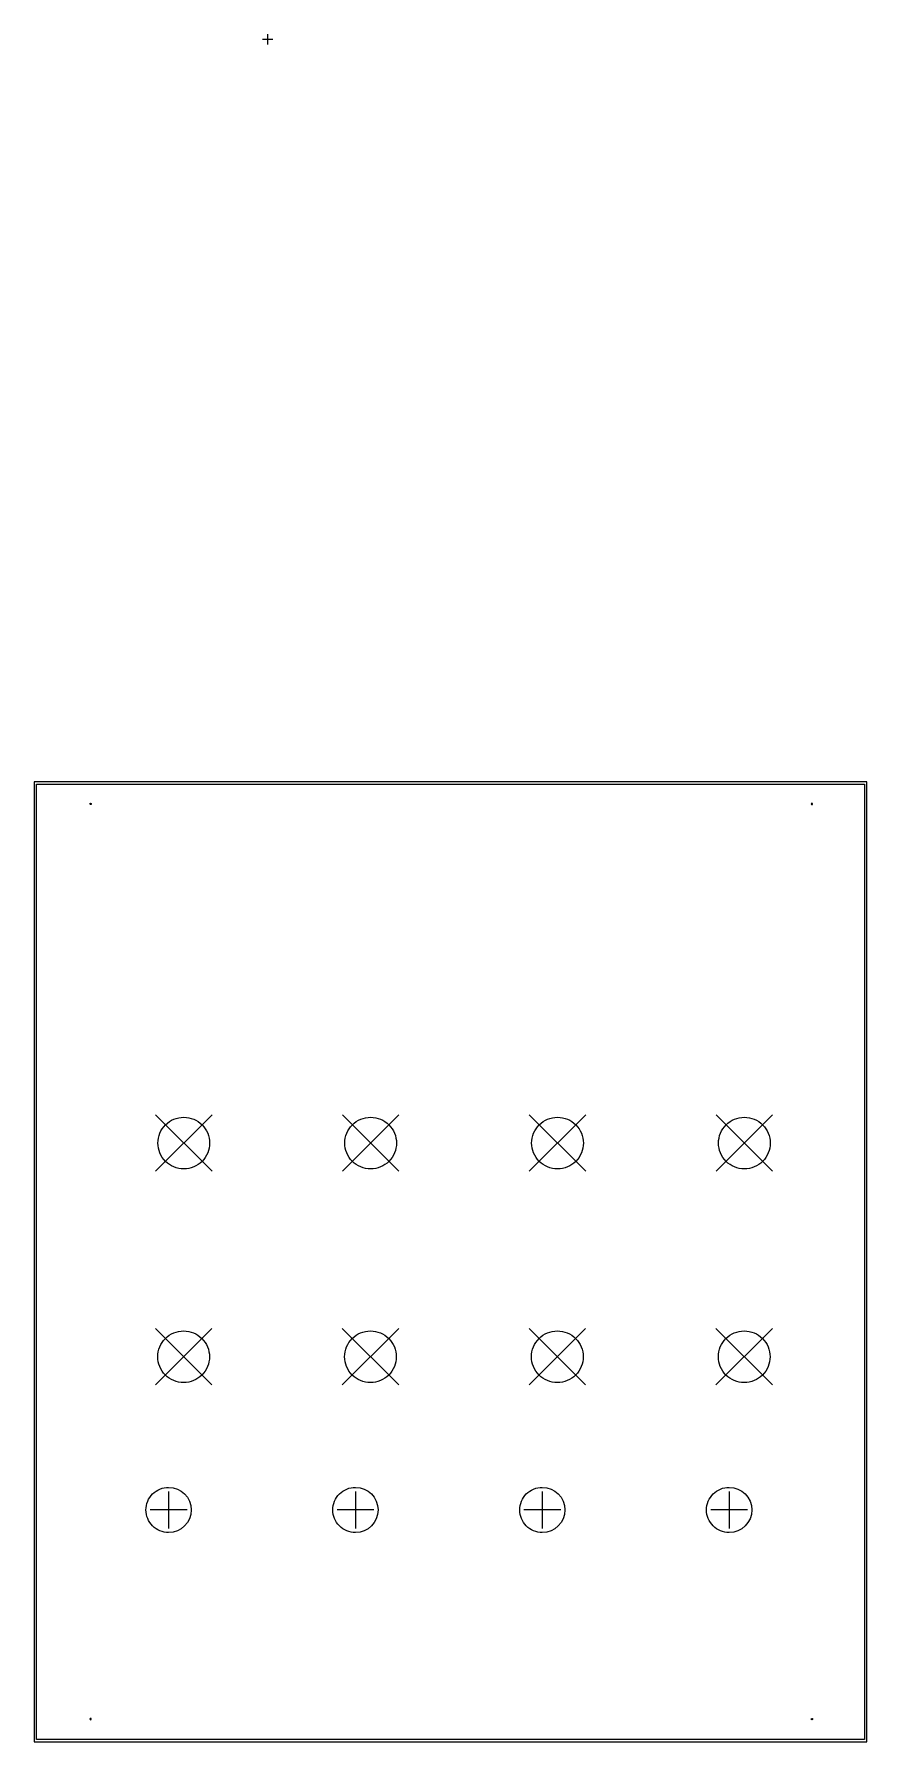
# Model space of a CAD drawing. Extents: x 0 to 111, y 0 to 229.
import ezdxf

# ---------------------------------------------------------------- set-up
doc = ezdxf.new("R2010")
doc.units = 0
doc.layers.add('Layer_1', color=7, linetype='CONTINUOUS')

msp = doc.modelspace()

# ---------------------------------------------------------------- linework, layer by layer
at = {"layer": 'Layer_1', "color": 7}
for p, q in [((31.237143, 228.587959), (31.237143, 227.18315)), ((31.939546, 227.885556), (30.534737, 227.885556)), ((0, 128.500103), (0, 128.35293)), ((111.400057, 128.500103), (0, 128.500103)), ((0, 128.500103), (0, 128.500103)), ((0, 128.35293), (0, 0.000255)), ((0.293798, 128.206307), (111.106258, 128.206307)), ((0.293798, 0.293484), (0.293798, 128.206307)), ((0.293798, 128.206307), (0.293798, 128.206307)), ((111.106258, 128.206307), (111.106258, 0.293484)), ((111.400057, 0.000255), (111.400057, 128.500103)), ((7.549996, 125.646464), (7.549996, 125.646464)), ((7.549996, 125.553858), (7.549996, 125.553858)), ((104.050152, 125.646464), (104.050152, 125.646464)), ((104.050152, 125.553858), (104.050152, 125.553858)), ((16.239583, 83.926924), (23.794404, 76.372103)), ((23.794404, 83.926924), (16.239583, 76.372103)), ((22.462517, 82.595038), (22.462517, 82.595038)), ((41.239587, 83.926924), (48.794408, 76.372103)), ((48.794408, 83.926924), (41.239587, 76.372103)), ((47.46252, 82.595038), (47.46252, 82.595038)), ((66.23959, 83.926924), (73.794411, 76.372103)), ((73.794411, 83.926924), (66.23959, 76.372103)), ((72.462524, 82.595038), (72.462524, 82.595038)), ((91.239594, 83.926924), (98.794415, 76.372103)), ((98.794415, 83.926924), (91.239594, 76.372103)), ((97.462527, 82.595038), (97.462527, 82.595038)), ((16.216511, 55.323527), (23.771332, 47.768706)), ((23.771332, 55.323527), (16.216511, 47.768706)), ((41.216515, 55.323527), (48.771336, 47.768706)), ((48.771336, 55.323527), (41.216515, 47.768706)), ((66.216519, 55.323527), (73.771339, 47.768706)), ((73.771339, 55.323527), (66.216519, 47.768706)), ((91.216522, 55.323527), (98.771343, 47.768706)), ((98.771343, 55.323527), (91.216522, 47.768706)), ((22.439445, 53.991641), (22.439445, 53.991641)), ((47.439449, 53.991641), (47.439449, 53.991641)), ((72.439452, 53.991641), (72.439452, 53.991641)), ((97.439456, 53.991641), (97.439456, 53.991641)), ((17.984936, 33.509349), (17.984936, 28.57046)), ((42.984939, 33.509349), (42.984939, 28.57046)), ((67.984943, 33.509349), (67.984943, 28.57046)), ((92.984947, 33.509349), (92.984947, 28.57046)), ((20.45438, 31.039905), (15.515491, 31.039905)), ((21.012904, 31.039905), (21.012904, 31.039905)), ((45.454384, 31.039905), (40.515495, 31.039905)), ((46.012907, 31.039905), (46.012907, 31.039905)), ((70.454387, 31.039905), (65.515498, 31.039905)), ((71.012911, 31.039905), (71.012911, 31.039905)), ((95.454391, 31.039905), (90.515502, 31.039905)), ((96.012914, 31.039905), (96.012914, 31.039905)), ((7.549996, 3.146045), (7.549996, 3.146045)), ((7.549996, 3.053984), (7.549996, 3.053984)), ((104.050152, 3.146045), (104.050152, 3.146045)), ((104.050152, 3.053984), (104.050152, 3.053984)), ((0, 0.000255), (111.400057, 0.000255)), ((111.106258, 0.293484), (0.293798, 0.293484))]:
    msp.add_line(p, q, dxfattribs=at)
for points in [[(7.453533, 125.55), (7.453533, 125.602567), (7.497429, 125.646464), (7.549996, 125.646464)], [(7.549996, 125.453536), (7.497429, 125.453536), (7.453533, 125.497433), (7.453533, 125.55)], [(7.549996, 125.553858), (7.548528, 125.553858), (7.546138, 125.5516), (7.546138, 125.549992)], [(7.546138, 125.549992), (7.546138, 125.54858), (7.548508, 125.546125), (7.549996, 125.546125)], [(7.549996, 125.646464), (7.602563, 125.646464), (7.646458, 125.602567), (7.646458, 125.55)], [(7.553854, 125.549992), (7.553854, 125.551403), (7.551483, 125.553858), (7.549996, 125.553858)], [(7.646458, 125.55), (7.646458, 125.497433), (7.602563, 125.453536), (7.549996, 125.453536)], [(7.549996, 125.546125), (7.551463, 125.546125), (7.553854, 125.548383), (7.553854, 125.549992)], [(104.050152, 125.646464), (103.997585, 125.646464), (103.953688, 125.602567), (103.953688, 125.55)], [(103.953688, 125.55), (103.953688, 125.497433), (103.997585, 125.453536), (104.050152, 125.453536)], [(104.046285, 125.549992), (104.046285, 125.551403), (104.048543, 125.553858), (104.050152, 125.553858)], [(104.050152, 125.546125), (104.048741, 125.546125), (104.046285, 125.548383), (104.046285, 125.549992)], [(104.146062, 125.55), (104.146062, 125.602567), (104.102718, 125.646464), (104.050152, 125.646464)], [(104.050152, 125.553858), (104.051563, 125.553858), (104.054018, 125.5516), (104.054018, 125.549992)], [(104.050152, 125.453536), (104.102718, 125.453536), (104.146062, 125.497433), (104.146062, 125.55)], [(104.054018, 125.549992), (104.054018, 125.54858), (104.05176, 125.546125), (104.050152, 125.546125)], [(16.558501, 80.149514), (16.558501, 81.066764), (16.922877, 81.946445), (17.57147, 82.595038)], [(17.57147, 82.595038), (18.220063, 83.243631), (19.099744, 83.608007), (20.016993, 83.608007)], [(20.016993, 83.608007), (20.934242, 83.608007), (21.813924, 83.243631), (22.462517, 82.595038)], [(22.462517, 82.595038), (23.11111, 81.946445), (23.475485, 81.066764), (23.475485, 80.149514)], [(41.558505, 80.149514), (41.558505, 81.066764), (41.92288, 81.946445), (42.571474, 82.595038)], [(42.571474, 82.595038), (43.220067, 83.243631), (44.099748, 83.608007), (45.016997, 83.608007)], [(45.016997, 83.608007), (45.934246, 83.608007), (46.813927, 83.243631), (47.46252, 82.595038)], [(47.46252, 82.595038), (48.111113, 81.946445), (48.475489, 81.066764), (48.475489, 80.149514)], [(66.558508, 80.149514), (66.558508, 81.066764), (66.922884, 81.946445), (67.571477, 82.595038)], [(67.571477, 82.595038), (68.22007, 83.243631), (69.099751, 83.608007), (70.017001, 83.608007)], [(70.017001, 83.608007), (70.93425, 83.608007), (71.813931, 83.243631), (72.462524, 82.595038)], [(72.462524, 82.595038), (73.111117, 81.946445), (73.475493, 81.066764), (73.475493, 80.149514)], [(91.558512, 80.149514), (91.558512, 81.066764), (91.922888, 81.946445), (92.571481, 82.595038)], [(92.571481, 82.595038), (93.220074, 83.243631), (94.099755, 83.608007), (95.017004, 83.608007)], [(95.017004, 83.608007), (95.934253, 83.608007), (96.813934, 83.243631), (97.462527, 82.595038)], [(97.462527, 82.595038), (98.111121, 81.946445), (98.475496, 81.066764), (98.475496, 80.149514)], [(17.57147, 77.703991), (16.922877, 78.352584), (16.558501, 79.232265), (16.558501, 80.149514)], [(23.475485, 80.149514), (23.475485, 79.232265), (23.11111, 78.352584), (22.462516, 77.703991)], [(42.571474, 77.703991), (41.92288, 78.352584), (41.558505, 79.232265), (41.558505, 80.149514)], [(48.475489, 80.149514), (48.475489, 79.232265), (48.111113, 78.352584), (47.46252, 77.703991)], [(67.571477, 77.703991), (66.922884, 78.352584), (66.558508, 79.232265), (66.558508, 80.149514)], [(73.475493, 80.149514), (73.475493, 79.232265), (73.111117, 78.352584), (72.462524, 77.703991)], [(92.571481, 77.703991), (91.922888, 78.352584), (91.558512, 79.232265), (91.558512, 80.149514)], [(98.475496, 80.149514), (98.475496, 79.232265), (98.11112, 78.352584), (97.462527, 77.703991)], [(20.016993, 76.691022), (19.099744, 76.691022), (18.220063, 77.055398), (17.57147, 77.703991)], [(22.462516, 77.703991), (21.813923, 77.055398), (20.934242, 76.691022), (20.016993, 76.691022)], [(45.016997, 76.691022), (44.099748, 76.691022), (43.220067, 77.055398), (42.571474, 77.703991)], [(47.46252, 77.703991), (46.813927, 77.055398), (45.934246, 76.691022), (45.016997, 76.691022)], [(70.017, 76.691022), (69.099751, 76.691022), (68.22007, 77.055398), (67.571477, 77.703991)], [(72.462524, 77.703991), (71.813931, 77.055398), (70.93425, 76.691022), (70.017, 76.691022)], [(95.017004, 76.691022), (94.099755, 76.691022), (93.220074, 77.055398), (92.571481, 77.703991)], [(97.462527, 77.703991), (96.813934, 77.055398), (95.934253, 76.691022), (95.017004, 76.691022)], [(17.548398, 53.991641), (18.196991, 54.640234), (19.076672, 55.00461), (19.993922, 55.00461)], [(19.993922, 55.00461), (20.911171, 55.00461), (21.790852, 54.640234), (22.439445, 53.991641)], [(42.548402, 53.991641), (43.196995, 54.640234), (44.076676, 55.00461), (44.993925, 55.00461)], [(44.993925, 55.00461), (45.911174, 55.00461), (46.790855, 54.640234), (47.439449, 53.991641)], [(67.548406, 53.991641), (68.196999, 54.640234), (69.07668, 55.00461), (69.993929, 55.00461)], [(69.993929, 55.00461), (70.911178, 55.00461), (71.790859, 54.640234), (72.439452, 53.991641)], [(92.548409, 53.991641), (93.197002, 54.640234), (94.076683, 55.00461), (94.993933, 55.00461)], [(94.993933, 55.00461), (95.911182, 55.00461), (96.790863, 54.640234), (97.439456, 53.991641)], [(16.535429, 51.546117), (16.535429, 52.463366), (16.899805, 53.343047), (17.548398, 53.991641)], [(22.439445, 53.991641), (23.088038, 53.343047), (23.452414, 52.463366), (23.452414, 51.546117)], [(41.535433, 51.546117), (41.535433, 52.463366), (41.899809, 53.343047), (42.548402, 53.991641)], [(47.439449, 53.991641), (48.088042, 53.343047), (48.452417, 52.463366), (48.452417, 51.546117)], [(66.535437, 51.546117), (66.535437, 52.463366), (66.899812, 53.343047), (67.548406, 53.991641)], [(72.439452, 53.991641), (73.088045, 53.343047), (73.452421, 52.463366), (73.452421, 51.546117)], [(91.53544, 51.546117), (91.53544, 52.463366), (91.899816, 53.343047), (92.548409, 53.991641)], [(97.439456, 53.991641), (98.088049, 53.343047), (98.452425, 52.463366), (98.452425, 51.546117)], [(17.548398, 49.100594), (16.899805, 49.749187), (16.535429, 50.628868), (16.535429, 51.546117)], [(23.452414, 51.546117), (23.452414, 50.628868), (23.088038, 49.749187), (22.439445, 49.100594)], [(42.548402, 49.100594), (41.899809, 49.749187), (41.535433, 50.628868), (41.535433, 51.546117)], [(48.452417, 51.546117), (48.452417, 50.628868), (48.088042, 49.749187), (47.439448, 49.100594)], [(67.548406, 49.100594), (66.899812, 49.749187), (66.535437, 50.628868), (66.535437, 51.546117)], [(73.452421, 51.546117), (73.452421, 50.628868), (73.088045, 49.749187), (72.439452, 49.100594)], [(92.548409, 49.100594), (91.899816, 49.749187), (91.53544, 50.628868), (91.53544, 51.546117)], [(98.452425, 51.546117), (98.452425, 50.628868), (98.088049, 49.749187), (97.439456, 49.100594)], [(19.993922, 48.087625), (19.076672, 48.087625), (18.196991, 48.452001), (17.548398, 49.100594)], [(22.439445, 49.100594), (21.790852, 48.452001), (20.911171, 48.087625), (19.993922, 48.087625)], [(44.993925, 48.087625), (44.076676, 48.087625), (43.196995, 48.452001), (42.548402, 49.100594)], [(47.439448, 49.100594), (46.790855, 48.452001), (45.911174, 48.087625), (44.993925, 48.087625)], [(69.993929, 48.087625), (69.07668, 48.087625), (68.196999, 48.452001), (67.548406, 49.100594)], [(72.439452, 49.100594), (71.790859, 48.452001), (70.911178, 48.087625), (69.993929, 48.087625)], [(94.993932, 48.087625), (94.076683, 48.087625), (93.197002, 48.452001), (92.548409, 49.100594)], [(97.439456, 49.100594), (96.790863, 48.452001), (95.911182, 48.087625), (94.993932, 48.087625)], [(14.956965, 31.039905), (14.956965, 31.842972), (15.275983, 32.613148), (15.843838, 33.181002)], [(15.843838, 33.181002), (16.411692, 33.748856), (17.181868, 34.067873), (17.984936, 34.067873)], [(17.984936, 34.067873), (19.657236, 34.067872), (21.012903, 32.712205), (21.012904, 31.039905)], [(39.956969, 31.039905), (39.956969, 31.842972), (40.275987, 32.613148), (40.843841, 33.181002)], [(40.843841, 33.181002), (41.411696, 33.748856), (42.181872, 34.067873), (42.984939, 34.067873)], [(42.984939, 34.067873), (44.657239, 34.067872), (46.012906, 32.712205), (46.012907, 31.039905)], [(64.956972, 31.039905), (64.956973, 31.842972), (65.27599, 32.613148), (65.843845, 33.181002)], [(65.843845, 33.181002), (66.4117, 33.748856), (67.181876, 34.067873), (67.984943, 34.067873)], [(67.984943, 34.067873), (69.657243, 34.067872), (71.01291, 32.712205), (71.012911, 31.039905)], [(89.956976, 31.039905), (89.956976, 31.842972), (90.275994, 32.613148), (90.843849, 33.181002)], [(90.843849, 33.181002), (91.411703, 33.748856), (92.181879, 34.067873), (92.984947, 34.067873)], [(92.984947, 34.067873), (94.657247, 34.067872), (96.012914, 32.712205), (96.012914, 31.039905)], [(15.843837, 28.898806), (15.275982, 29.466661), (14.956965, 30.236837), (14.956965, 31.039905)], [(21.012904, 31.039905), (21.012904, 29.367604), (19.657237, 28.011935), (17.984936, 28.011934)], [(40.84384, 28.898806), (40.275986, 29.466661), (39.956968, 30.236837), (39.956969, 31.039905)], [(46.012907, 31.039905), (46.012908, 29.367604), (44.657241, 28.011935), (42.984939, 28.011934)], [(65.843844, 28.898806), (65.275989, 29.466661), (64.956972, 30.236837), (64.956972, 31.039905)], [(71.012911, 31.039905), (71.012912, 29.367604), (69.657244, 28.011935), (67.984943, 28.011934)], [(90.843848, 28.898806), (90.275993, 29.466661), (89.956975, 30.236837), (89.956976, 31.039905)], [(96.012914, 31.039905), (96.012915, 29.367604), (94.657248, 28.011935), (92.984947, 28.011934)], [(17.984936, 28.011934), (17.181868, 28.011934), (16.411691, 28.330951), (15.843837, 28.898806)], [(42.984939, 28.011934), (42.181871, 28.011934), (41.411695, 28.330951), (40.84384, 28.898806)], [(67.984943, 28.011934), (67.181875, 28.011934), (66.411699, 28.330951), (65.843844, 28.898806)], [(92.984947, 28.011934), (92.181879, 28.011934), (91.411702, 28.330951), (90.843848, 28.898806)], [(7.549996, 3.146045), (7.497429, 3.146045), (7.453533, 3.102696), (7.453533, 3.050118)], [(7.453533, 3.050118), (7.453533, 2.997568), (7.497429, 2.953654), (7.549996, 2.953654)], [(7.546138, 3.050033), (7.546138, 3.052856), (7.548508, 3.053984), (7.549996, 3.053984)], [(7.549996, 3.046082), (7.548528, 3.046082), (7.546138, 3.048904), (7.546138, 3.050033)], [(7.646458, 3.050118), (7.646458, 3.102696), (7.602563, 3.146045), (7.549996, 3.146045)], [(7.549996, 3.053984), (7.551463, 3.053984), (7.553854, 3.051162), (7.553854, 3.050033)], [(7.549996, 2.953654), (7.602563, 2.953654), (7.646458, 2.997568), (7.646458, 3.050118)], [(7.553854, 3.050033), (7.553854, 3.047211), (7.551483, 3.046082), (7.549996, 3.046082)], [(103.953688, 3.050118), (103.953688, 3.102696), (103.997585, 3.146045), (104.050152, 3.146045)], [(104.050152, 2.953654), (103.997585, 2.953654), (103.953688, 2.997568), (103.953688, 3.050118)], [(104.050152, 3.053984), (104.048741, 3.053984), (104.046285, 3.051162), (104.046285, 3.050033)], [(104.046285, 3.050033), (104.046285, 3.047211), (104.048543, 3.046082), (104.050152, 3.046082)], [(104.050152, 3.146045), (104.102718, 3.146045), (104.146062, 3.102696), (104.146062, 3.050118)], [(104.054018, 3.050033), (104.054018, 3.052856), (104.05176, 3.053984), (104.050152, 3.053984)], [(104.146062, 3.050118), (104.146062, 2.997568), (104.102718, 2.953654), (104.050152, 2.953654)], [(104.050152, 3.046082), (104.051563, 3.046082), (104.054018, 3.048904), (104.054018, 3.050033)]]:
    msp.add_open_spline(points, degree=3, dxfattribs=at)

doc.saveas('drawing.dxf')
